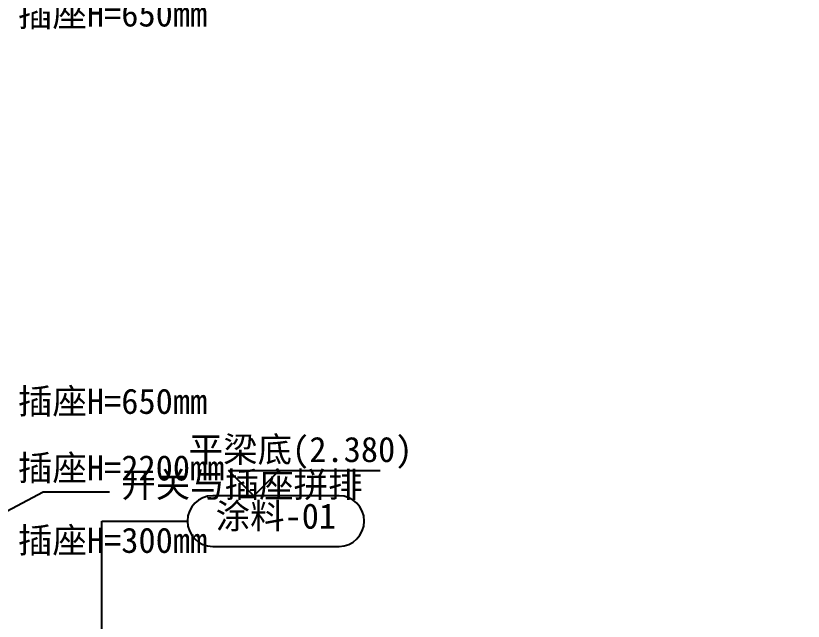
# Model space of a CAD drawing. Header units: millimetres. Extents: x -102565 to 103504, y -132507 to -120.
# Drawn here: x 36412 to 39527, y -24122 to -21727 of the extents above; entities that cross this region are included whole.
import ezdxf
from ezdxf import colors
from ezdxf.entities.mleader import LeaderData, LeaderLine
from ezdxf.enums import TextEntityAlignment as Align
from ezdxf.math import Vec2, Vec3

# ---------------------------------------------------------------- set-up
doc = ezdxf.new("R2010")
doc.units = ezdxf.units.MM
doc.header["$LTSCALE"] = 10
for name, color, linetype in [('-B33  天花造型注释  LESS', 1, 'Continuous'), ('-B56  综合点位注释  LESS', 4, 'Continuous'), ('-B60  给   排   水  LESS', 2, 'Continuous'), ('连线图', 4, 'Continuous')]:
    doc.layers.add(name, color=color, linetype=linetype)
doc.styles.add('LESS标准文字', font='simhei.ttf', dxfattribs={"height": 2})
doc.dimstyles.new('标准注释（LESS）', dxfattribs={"dimtxt": 2, "dimasz": 1, "dimexe": 1, "dimexo": 0, "dimgap": 0.6, "dimtad": 1, "dimdec": 0, "dimrnd": 5, "dimzin": 12, "dimtxsty": 'LESS标准文字', "dimblk": 'ARCHTICK', "dimcen": 0, "dimclrd": 1, "dimclre": 1, "dimclrt": 3, "dimadec": 0, "dimazin": 0, "dimtfac": 1, "dimtdec": 0, "dimtix": 1, "dimtofl": 0, "dimtmove": 2, "dimatfit": 3, "dimldrblk": 'DOT', "dimfxl": 4, "dimfxlon": 1, "dimtfill": 1, "dimtolj": 1, "dimarcsym": 0})

# ---------------------------------------------------------------- blocks, each defined once
blk = doc.blocks.new('_TagSlot')
at = {"color": 2, "transparency": 16777216}
blk.add_lwpolyline([(2, -2), (12, -2, 1), (12, 2), (2, 2, 1)], format="xyb", close=True, dxfattribs=at)
at = {"color": 3, "transparency": 16777216, "style": 'LESS标准文字'}
for tag, p in [('材料编号', (7, 0.4)), ('工艺', (7, -3.5)), ('尺寸1', (7, -6.5)), ('尺寸2', (7, -9.5)), ('尺寸3', (7, -12.5)), ('备用', (7, -15.5))]:
    blk.add_attdef(tag, text='', height=2, dxfattribs=at).set_placement(p, align=Align.MIDDLE_CENTER)
blk = doc.blocks.new('JM-标高符号')
at = {"color": 1}
for p, q in [((-2, 2), (10, 2)), ((0, 0), (-2, 2)), ((0, 0), (2, 2)), ((2, 0), (-2, 0))]:
    blk.add_line(p, q, dxfattribs=at)
at = {"color": 3, "style": 'LESS标准文字'}
blk.add_attdef('%%P0.000', text='', height=2, dxfattribs=at).set_placement((3.697, 2.667), align=Align.CENTER)
blk = doc.blocks.new('_Dot')
at = {"color": 0, "linetype": 'ByBlock', "lineweight": -2}
blk.add_line((-0.5, 0), (-1, 0), dxfattribs=at)
at = {"color": 0, "linetype": 'ByBlock', "const_width": 0.5}
blk.add_lwpolyline([(-0.25, 0, 1), (0.25, 0, 1)], format="xyb", close=True, dxfattribs=at)
blk = doc.blocks.new('_ArchTick')
at = {"color": 0, "linetype": 'ByBlock', "const_width": 0.4}
blk.add_lwpolyline([(-0.5, -0.5), (0.5, 0.5)], dxfattribs=at)

msp = doc.modelspace()

# ---------------------------------------------------------------- block references
at = {"layer": '-B33  天花造型注释  LESS', "xscale": 50, "yscale": 50, "zscale": 50}
msp.add_blockref('JM-标高符号', (37353.6, -23625.7), dxfattribs=at).add_auto_attribs({'%%P0.000': '平梁底(2.380)'})
at = {"layer": '-B33  天花造型注释  LESS', "color": 2}
ref = msp.add_blockref('_TagSlot', (37090.7, -23725.7), dxfattribs=dict(at, xscale=50, yscale=50, zscale=50))
ref.add_attrib('材料编号', '涂料-01', dxfattribs={"layer": '0', "color": 3, "height": 100, "style": 'LESS标准文字'}).set_placement((37440.7, -23705.7), align=Align.MIDDLE_CENTER)

# ---------------------------------------------------------------- texts
at = {"layer": '-B56  综合点位注释  LESS', "color": 3, "char_height": 100, "attachment_point": 1, "style": 'LESS标准文字'}
for s, insert in [('插座H=650mm', (36420.2, -21669.6, 0.2)), ('插座H=650mm', (36420.2, -23201.8, 0.2)), ('插座H=2200mm', (36420.2, -23465.2, 0.2)), ('插座H=300mm', (36420.2, -23751.6, 0.2))]:
    msp.add_mtext(s, dxfattribs=dict(at, insert=insert))
at = {"layer": '连线图', "color": 3, "ltscale": 50, "insert": (37783.7, -23531.7), "char_height": 100, "attachment_point": 3, "style": 'LESS标准文字'}
msp.add_mtext('开关与插座拼排', dxfattribs=at)

# ---------------------------------------------------------------- leaders
at = {"layer": '-B33  天花造型注释  LESS'}
msp.add_leader([(36751.7, -25372.2), (36751.7, -23725.7), (37090.7, -23725.7)], dimstyle='标准注释（LESS）', override={"dimscale": 0, "dimfxl": 8, "dimarcsym": 1}, dxfattribs=at)
at = {"layer": '-B60  给   排   水  LESS'}
ml = msp.add_multileader_mtext('Standard', dxfattribs=at)
ml.set_content('沐浴冷热水给水接口H=1100', color=3, style='LESS标准文字')
ml.set_leader_properties(color=1)
ml.set_arrow_properties(name='DOT')
ml.build(insert=Vec2(0, 0))
ml.multileader.update_dxf_attribs({"dogleg_length": 5, "arrow_head_size": 50, "scale": 50})
ctx = ml.context
ctx.base_point, ctx.scale, ctx.char_height, ctx.arrow_head_size, ctx.landing_gap_size, ctx.plane_origin = Vec3(33699.1, -21076.5), 50, 100, 50, 100, Vec3(31927.7, -23940.7)
notes = []
notes.append((ctx, [(1, (1, 1, 0), (33388.1, -21076.5), (1, 0), 310.9, [(1, [(32945.8, -22916.9), (32943.5, -22766.9)], 0, [])])]))
ctx.mtext.insert, ctx.mtext.width, ctx.mtext.flow_direction = Vec3(33799.1, -21018.9), 988.093, 5
at = {"layer": '连线图', "color": 4, "ltscale": 50}
msp.add_leader([(35637.1, -24076.6), (36520.6, -23610.6), (36782.8, -23610.6)], dimstyle='标准注释（LESS）', override={"dimscale": 0, "dimgap": 0.6, "dimtad": 0, "dimfxl": 2}, dxfattribs=at)
for ctx, leaders in notes:
    for number, flags, end, landing, length, lines in leaders:
        leader = LeaderData()
        leader.index, (leader.has_last_leader_line, leader.has_dogleg_vector, leader.attachment_direction) = number, flags
        leader.last_leader_point, leader.dogleg_vector, leader.dogleg_length = Vec3(end), Vec3(landing), length
        for number, points, colour, breaks in lines:
            line = LeaderLine()
            line.index, line.vertices, line.color, line.breaks = number, Vec3.list(points), colors.encode_raw_color(colour), breaks
            leader.lines.append(line)
        ctx.leaders.append(leader)

doc.saveas('drawing.dxf')
